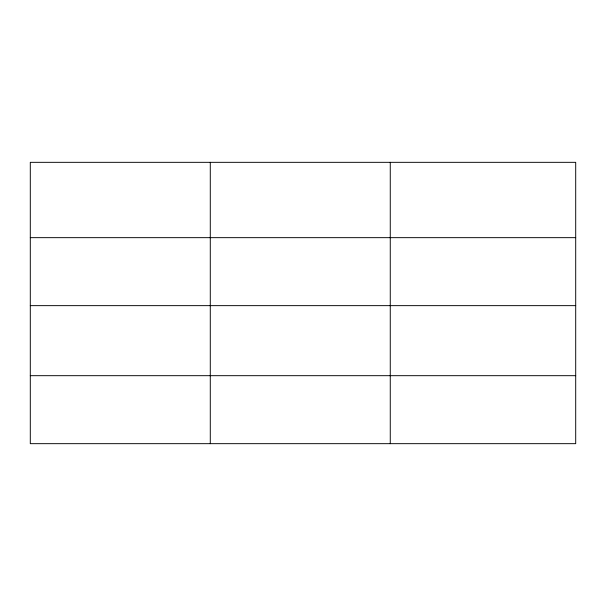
<?xml version="1.0" encoding="UTF-8"?>
<svg xmlns="http://www.w3.org/2000/svg" width="606" height="606" viewBox="0 0 606 606"><rect width="100%" height="100%" fill="white"/><g stroke="black" fill="none" stroke-linecap="round" stroke-linejoin="round"><path stroke-width="0.91" d="M575.7 305.644L575.7 162.332L30.3 162.332L30.3 443.668L575.7 443.668L575.7 305.644L30.3 305.644M30.3 237.658L575.7 237.658M30.3 375.682L575.7 375.682M390.264 162.332L390.264 443.668M210.282 162.332L210.282 443.668"/></g></svg>
